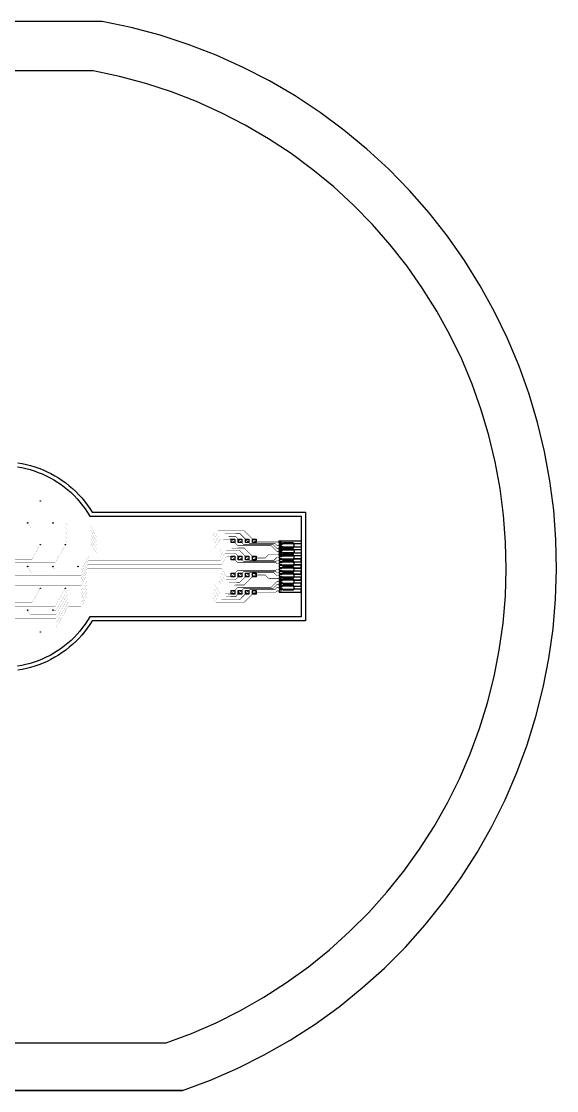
# Model space of a CAD drawing. Header units: metres. Extents: x -54999 to 54999, y -52014 to 54102.
# Drawn here: x 1875 to 54999, y -52014 to 54102 of the extents above; entities that cross this region are included whole.
import ezdxf

# ---------------------------------------------------------------- set-up
doc = ezdxf.new("R2010")
doc.units = ezdxf.units.M
for name, color, linetype in [('eDura_outline_ext', 6, 'Continuous'), ('eDura_outline_int', 6, 'Continuous'), ('etch', 3, 'Continuous'), ('GUIDE', 160, 'Continuous'), ('metal', 4, 'Continuous'), ('wafer_ext', 8, 'Continuous'), ('wafer_int', 8, 'Continuous')]:
    doc.layers.add(name, color=color, linetype=linetype)

msp = doc.modelspace()

# ---------------------------------------------------------------- linework, layer by layer
at = {"layer": 'eDura_outline_ext'}
msp.add_lwpolyline([(1517, 10289), (1946, 10216), (2372, 10126), (2793, 10018), (3210, 9892), (3620, 9750), (4025, 9590), (4422, 9413), (4812, 9220), (5194, 9010), (5566, 8785), (5928, 8545), (6280, 8290), (6622, 8020), (6951, 7736), (7269, 7438), (7573, 7128), (7865, 6805), (8142, 6470), (8406, 6124), (8655, 5767), (8888, 5400), (8888, 5400), (30088, 5400), (30088, -5400), (8888, -5400), (8888, -5400), (8655, -5767), (8406, -6124), (8142, -6470), (7865, -6805), (7573, -7128), (7269, -7438), (6951, -7736), (6622, -8020), (6280, -8290), (5928, -8545), (5566, -8785), (5194, -9010), (4812, -9220), (4422, -9413), (4025, -9590), (3620, -9750), (3210, -9892), (2793, -10018), (2372, -10126), (1946, -10216), (1517, -10289)], dxfattribs=at)
at = {"layer": 'eDura_outline_int'}
msp.add_lwpolyline([(1490, 9888), (1912, 9816), (2329, 9725), (2743, 9617), (3151, 9491), (3554, 9347), (3950, 9187), (4339, 9010), (4720, 8816), (5092, 8606), (5455, 8381), (5808, 8140), (6151, 7884), (6482, 7614), (6802, 7331), (7109, 7033), (7403, 6723), (7683, 6401), (7950, 6066), (8202, 5721), (8439, 5365), (8660, 5000), (8660, 5000), (29660, 5000), (29660, -5000), (8660, -5000), (8660, -5000), (8439, -5365), (8202, -5721), (7950, -6066), (7683, -6401), (7403, -6723), (7109, -7033), (6802, -7331), (6482, -7614), (6151, -7884), (5808, -8140), (5455, -8381), (5092, -8606), (4720, -8816), (4339, -9010), (3950, -9187), (3554, -9347), (3151, -9491), (2743, -9617), (2329, -9725), (1912, -9816), (1490, -9888)], dxfattribs=at)
at = {"layer": 'etch'}
for points in [[(22710, 2725), (23060, 2725), (23060, 2375), (22710, 2375), (22710, 2725)], [(23410, 2725), (23760, 2725), (23760, 2375), (23410, 2375), (23410, 2725)], [(24110, 2725), (24460, 2725), (24460, 2375), (24110, 2375), (24110, 2725)], [(24810, 2725), (25160, 2725), (25160, 2375), (24810, 2375), (24810, 2725)], [(22710, 1025), (23060, 1025), (23060, 675), (22710, 675), (22710, 1025)], [(23410, 1025), (23760, 1025), (23760, 675), (23410, 675), (23410, 1025)], [(24110, 1025), (24460, 1025), (24460, 675), (24110, 675), (24110, 1025)], [(24810, 1025), (25160, 1025), (25160, 675), (24810, 675), (24810, 1025)], [(22710, -675), (23060, -675), (23060, -1025), (22710, -1025), (22710, -675)], [(23410, -675), (23760, -675), (23760, -1025), (23410, -1025), (23410, -675)], [(24110, -675), (24460, -675), (24460, -1025), (24110, -1025), (24110, -675)], [(24810, -675), (25160, -675), (25160, -1025), (24810, -1025), (24810, -675)], [(22710, -2375), (23060, -2375), (23060, -2725), (22710, -2725), (22710, -2375)], [(23410, -2375), (23760, -2375), (23760, -2725), (23410, -2725), (23410, -2375)], [(24110, -2375), (24460, -2375), (24460, -2725), (24110, -2725), (24110, -2375)], [(24810, -2375), (25160, -2375), (25160, -2725), (24810, -2725), (24810, -2375)]]:
    msp.add_lwpolyline(points, close=True, dxfattribs=at)
for points in [[(27471, 2542), (29649, 2542, -0.4142136), (29650, 2541), (29650, 2263, -0.4142136), (29649, 2262), (28965, 2262, -0.1989124), (28964, 2262), (28865, 2362, 0.1989124), (28864, 2362), (27859, 2362, 0.0806116), (27858, 2362), (27709, 2312, -0.0806116), (27708, 2312), (27471, 2312, -0.4142136), (27470, 2313), (27470, 2541, -0.4142136)], [(27470, 2100), (27470, 2013, 0.4142136), (27471, 2012), (27712, 2012, -0.0806116), (27712, 2012), (27862, 1962, 0.0806116), (27862, 1962), (28856, 1962, 0.1989124), (28856, 1962), (28950, 2056, 0.1989124), (28950, 2057), (28950, 2147, 0.1989124), (28950, 2148), (28856, 2242, 0.1989124), (28856, 2242), (27862, 2242, 0.0806116), (27862, 2242), (27712, 2192, -0.0806116), (27712, 2192), (27471, 2192, 0.4142136), (27470, 2191)], [(27470, 1800), (27470, 1891, -0.4142136), (27471, 1892), (27708, 1892, -0.0806116), (27709, 1892), (27858, 1842, 0.0806116), (27859, 1842), (28864, 1842, 0.1989124), (28865, 1842), (28964, 1942, -0.1989124), (28965, 1942), (29649, 1942, -0.4142136), (29650, 1941), (29650, 1663, -0.4142136), (29649, 1662), (28965, 1662, -0.1989124), (28964, 1662), (28865, 1762, 0.1989124), (28864, 1762), (27859, 1762, 0.0806116), (27858, 1762), (27709, 1712, -0.0806116), (27708, 1712), (27471, 1712, -0.4142136), (27470, 1713)], [(27470, 1500), (27470, 1591, -0.4142136), (27471, 1592), (27712, 1592, 0.0806116), (27712, 1592), (27862, 1642, -0.0806116), (27862, 1642), (28856, 1642, -0.1989124), (28856, 1642), (28950, 1548, -0.1989124), (28950, 1547), (28950, 1457, -0.1989124), (28950, 1456), (28856, 1362, -0.1989124), (28856, 1362), (27862, 1362, -0.0806116), (27862, 1362), (27712, 1412, 0.0806116), (27712, 1412), (27471, 1412, -0.4142136), (27470, 1413)], [(27470, 1200), (27470, 1291, -0.4142136), (27471, 1292), (27708, 1292, -0.0806116), (27709, 1292), (27858, 1242, 0.0806116), (27859, 1242), (28864, 1242, 0.1989124), (28865, 1242), (28964, 1342, -0.1989124), (28965, 1342), (29649, 1342, -0.4142136), (29650, 1341), (29650, 1063, -0.4142136), (29649, 1062), (28965, 1062, -0.1989124), (28964, 1062), (28865, 1162, 0.1989124), (28864, 1162), (27859, 1162, 0.0806116), (27858, 1162), (27709, 1112, -0.0806116), (27708, 1112), (27471, 1112, -0.4142136), (27470, 1113)], [(27470, 900), (27470, 813, 0.4142136), (27471, 812), (27712, 812, -0.0806116), (27712, 812), (27862, 762, 0.0806116), (27862, 762), (28856, 762, 0.1989124), (28856, 762), (28950, 856, 0.1989124), (28950, 857), (28950, 947, 0.1989124), (28950, 948), (28856, 1042, 0.1989124), (28856, 1042), (27862, 1042, 0.0806116), (27862, 1042), (27712, 992, -0.0806116), (27712, 992), (27471, 992, 0.4142136), (27470, 991)], [(27470, 600), (27470, 513, 0.4142136), (27471, 512), (27708, 512, 0.0806116), (27709, 512), (27858, 562, -0.0806116), (27859, 562), (28864, 562, -0.1989124), (28865, 562), (28964, 462, 0.1989124), (28965, 462), (29649, 462, 0.4142136), (29650, 463), (29650, 741, 0.4142136), (29649, 742), (28965, 742, 0.1989124), (28964, 742), (28865, 642, -0.1989124), (28864, 642), (27859, 642, -0.0806116), (27858, 642), (27709, 692, 0.0806116), (27708, 692), (27471, 692, 0.4142136), (27470, 691)], [(27470, 300), (27470, 213, 0.4142136), (27471, 212), (27712, 212, -0.0806116), (27712, 212), (27862, 162, 0.0806116), (27862, 162), (28856, 162, 0.1989124), (28856, 162), (28950, 256, 0.1989124), (28950, 257), (28950, 347, 0.1989124), (28950, 348), (28856, 442, 0.1989124), (28856, 442), (27862, 442, 0.0806116), (27862, 442), (27712, 392, -0.0806116), (27712, 392), (27471, 392, 0.4142136), (27470, 391)], [(27470, 0), (27470, -87, 0.4142136), (27471, -88), (27708, -88, 0.0806116), (27709, -88), (27858, -38, -0.0806116), (27859, -38), (28864, -38, -0.1989124), (28865, -38), (28964, -138, 0.1989124), (28965, -138), (29649, -138, 0.4142136), (29650, -137), (29650, 141, 0.4142136), (29649, 142), (28965, 142, 0.1989124), (28964, 142), (28865, 42, -0.1989124), (28864, 42), (27859, 42, -0.0806116), (27858, 42), (27709, 92, 0.0806116), (27708, 92), (27471, 92, 0.4142136), (27470, 91)], [(27470, -300), (27470, -387, 0.4142136), (27471, -388), (27712, -388, -0.0806116), (27712, -388), (27862, -438, 0.0806116), (27862, -438), (28856, -438, 0.1989124), (28856, -438), (28950, -344, 0.1989124), (28950, -343), (28950, -253, 0.1989124), (28950, -252), (28856, -158, 0.1989124), (28856, -158), (27862, -158, 0.0806116), (27862, -158), (27712, -208, -0.0806116), (27712, -208), (27471, -208, 0.4142136), (27470, -209)], [(27470, -600), (27470, -687, 0.4142136), (27471, -688), (27708, -688, 0.0806116), (27709, -688), (27858, -638, -0.0806116), (27859, -638), (28864, -638, -0.1989124), (28865, -638), (28964, -738, 0.1989124), (28965, -738), (29649, -738, 0.4142136), (29650, -737), (29650, -459, 0.4142136), (29649, -458), (28965, -458, 0.1989124), (28964, -458), (28865, -558, -0.1989124), (28864, -558), (27859, -558, -0.0806116), (27858, -558), (27709, -508, 0.0806116), (27708, -508), (27471, -508, 0.4142136), (27470, -509)], [(27470, -900), (27470, -987, 0.4142136), (27471, -988), (27712, -988, -0.0806116), (27712, -988), (27862, -1038, 0.0806116), (27862, -1038), (28856, -1038, 0.1989124), (28856, -1038), (28950, -944, 0.1989124), (28950, -943), (28950, -853, 0.1989124), (28950, -852), (28856, -758, 0.1989124), (28856, -758), (27862, -758, 0.0806116), (27862, -758), (27712, -808, -0.0806116), (27712, -808), (27471, -808, 0.4142136), (27470, -809)], [(27470, -1200), (27470, -1287, 0.4142136), (27471, -1288), (27708, -1288, 0.0806116), (27709, -1288), (27858, -1238, -0.0806116), (27859, -1238), (28864, -1238, -0.1989124), (28865, -1238), (28964, -1338, 0.1989124), (28965, -1338), (29649, -1338, 0.4142136), (29650, -1337), (29650, -1059, 0.4142136), (29649, -1058), (28965, -1058, 0.1989124), (28964, -1058), (28865, -1158, -0.1989124), (28864, -1158), (27859, -1158, -0.0806116), (27858, -1158), (27709, -1108, 0.0806116), (27708, -1108), (27471, -1108, 0.4142136), (27470, -1109)], [(27470, -1500), (27470, -1587, 0.4142136), (27471, -1588), (27712, -1588, -0.0806116), (27712, -1588), (27862, -1638, 0.0806116), (27862, -1638), (28856, -1638, 0.1989124), (28856, -1638), (28950, -1544, 0.1989124), (28950, -1543), (28950, -1453, 0.1989124), (28950, -1452), (28856, -1358, 0.1989124), (28856, -1358), (27862, -1358, 0.0806116), (27862, -1358), (27712, -1408, -0.0806116), (27712, -1408), (27471, -1408, 0.4142136), (27470, -1409)], [(27470, -1800), (27470, -1887, 0.4142136), (27471, -1888), (27708, -1888, 0.0806116), (27709, -1888), (27858, -1838, -0.0806116), (27859, -1838), (28864, -1838, -0.1989124), (28865, -1838), (28964, -1938, 0.1989124), (28965, -1938), (29649, -1938, 0.4142136), (29650, -1937), (29650, -1659, 0.4142136), (29649, -1658), (28965, -1658, 0.1989124), (28964, -1658), (28865, -1758, -0.1989124), (28864, -1758), (27859, -1758, -0.0806116), (27858, -1758), (27709, -1708, 0.0806116), (27708, -1708), (27471, -1708, 0.4142136), (27470, -1709)], [(27470, -2100), (27470, -2187, 0.4142136), (27471, -2188), (27712, -2188, -0.0806116), (27712, -2188), (27862, -2238, 0.0806116), (27862, -2238), (28856, -2238, 0.1989124), (28856, -2238), (28950, -2144, 0.1989124), (28950, -2143), (28950, -2053, 0.1989124), (28950, -2052), (28856, -1958, 0.1989124), (28856, -1958), (27862, -1958, 0.0806116), (27862, -1958), (27712, -2008, -0.0806116), (27712, -2008), (27471, -2008, 0.4142136), (27470, -2009)], [(27471, -2538), (29649, -2538, 0.4142136), (29650, -2537), (29650, -2259, 0.4142136), (29649, -2258), (28965, -2258, 0.1989124), (28964, -2258), (28865, -2358, -0.1989124), (28864, -2358), (27859, -2358, -0.0806116), (27858, -2358), (27709, -2308, 0.0806116), (27708, -2308), (27471, -2308, 0.4142136), (27470, -2309), (27470, -2537, 0.4142136)]]:
    msp.add_lwpolyline(points, format="xyb", close=True, dxfattribs=at)
for centre in [(3750, 6495), (2500, 4330), (5000, 4330), (3750, 2165), (6250, 2165), (2500, 0), (5000, 0), (7500, 0), (3750, -2165), (6250, -2165), (2500, -4330), (5000, -4330), (3750, -6495)]:
    msp.add_circle(centre, 10, dxfattribs=at)
at = {"layer": 'GUIDE'}
for points in [[(27460, 2100), (27460, 2098)], [(27460, 1800), (27460, 1798)], [(27460, 1500), (27460, 1498)], [(27460, 1200), (27460, 1198)], [(27460, 900), (27460, 898)], [(27460, 600), (27460, 598)], [(27460, 300), (27460, 298)], [(27460, 3), (27460, 1)], [(27460, -2), (27460, 0)], [(27460, -297), (27460, -299)], [(27460, -597), (27460, -599)], [(27460, -897), (27460, -899)], [(27460, -1197), (27460, -1199)], [(27460, -1497), (27460, -1499)], [(27460, -1797), (27460, -1799)], [(27460, -2097), (27460, -2099)], [(27460, -2399), (27460, -2397)]]:
    msp.add_lwpolyline(points, dxfattribs=at)
at = {"layer": 'metal'}
for points in [[(-5000, 4330, 10, 10, 0), (-4014, 2623, 10, 10, 0.2679492), (-3971, 2598, 10, 10, 0), (6221, 2598, 10, 10, -0.2679492), (6264, 2573, 10, 10, 0), (6370, 2390, 10, 10, 0.2679492), (6413, 2365, 10, 10, 0), (8721, 2365, 10, 10, -0.2679492), (8764, 2340, 10, 10, 0), (9293, 1425, 10, 10, 0.2679492), (9336, 1400, 10, 10, 0), (21479, 1400, 10, 10, 0.2679492), (21522, 1425, 10, 10, 0), (21744, 1810, 10, 10, -0.2679492), (21788, 1835, 10, 50, 0), (23980, 1835, 50, 50, -0.1989124), (24015, 1820, 50, 50, 0), (24971, 865, 50, 50, 0.1988977), (25006, 850, 50, 50, 0), (26067, 850, 50, 50, 0.198927), (26103, 865, 50, 50, 0), (26421, 1182, 50, 50, -0.1989322), (26456, 1197, 50, 50, 0), (27708, 1197, 50, 50, 0)], [(-2500, 4330, 10, 10, 0), (-1764, 3056, 10, 10, 0.2679492), (-1721, 3031, 10, 10, 0), (6221, 3031, 10, 10, -0.2679492), (6264, 3006, 10, 10, 0), (6389, 2790, 10, 10, 0.2679492), (6432, 2765, 10, 10, 0), (8721, 2765, 10, 10, -0.2679492), (8764, 2740, 10, 10, 0), (9293, 1825, 10, 10, 0.2679492), (9336, 1800, 10, 10, 0), (21040, 1800, 10, 10, 0.2679492), (21083, 1825, 10, 10, 0), (21588, 2700, 10, 10, -0.2679492), (21632, 2725, 10, 50, 0), (22690, 2725, 50, 50, -0.1989124), (22725, 2710, 50, 50, 0), (22885, 2550, 50, 50, 0)], [(0, 4330, 10, 10, 0), (486, 3489, 10, 10, 0.2679492), (529, 3464, 10, 10, 0), (6221, 3464, 10, 10, -0.2679492), (6264, 3439, 10, 10, 0), (6408, 3190, 10, 10, 0.2679492), (6452, 3165, 10, 10, 0), (8721, 3165, 10, 10, -0.2679492), (8764, 3140, 10, 10, 0), (9293, 2225, 10, 10, 0.2679492), (9336, 2200, 10, 10, 0), (20959, 2200, 10, 10, 0.2679492), (21002, 2225, 10, 10, 0), (21433, 2970, 10, 10, -0.2679492), (21476, 2995, 10, 50, 0), (23120, 2995, 50, 50, -0.1989124), (23155, 2980, 50, 50, 0), (23585, 2550, 50, 50, 0)], [(2500, 4330, 10, 10, 0), (2736, 3922, 10, 10, 0.2679492), (2779, 3897, 10, 10, 0), (6221, 3897, 10, 10, -0.2679492), (6264, 3872, 10, 10, 0), (6427, 3590, 10, 10, 0.2679492), (6471, 3565, 10, 10, 0), (8721, 3565, 10, 10, -0.2679492), (8764, 3540, 10, 10, 0), (9293, 2625, 10, 10, 0.2679492), (9336, 2600, 10, 10, 0), (20878, 2600, 10, 10, 0.2679492), (20922, 2625, 10, 10, 0), (21277, 3240, 10, 10, -0.2679492), (21320, 3265, 10, 50, 0), (23550, 3265, 50, 50, -0.1989124), (23585, 3250, 50, 50, 0), (24285, 2550, 50, 50, 0)], [(5000, 4330, 10, 10, 0), (6221, 4330, 10, 10, -0.2679492), (6264, 4305, 10, 10, 0), (6446, 3990, 10, 10, 0.2679492), (6490, 3965, 10, 10, 0), (8721, 3965, 10, 10, -0.2679492), (8764, 3940, 10, 10, 0), (9293, 3025, 10, 10, 0.2679492), (9336, 3000, 10, 10, 0), (20798, 3000, 10, 10, 0.2679492), (20841, 3025, 10, 10, 0), (21121, 3510, 10, 10, -0.2679492), (21164, 3535, 10, 50, 0), (23980, 3535, 50, 50, -0.1989124), (24015, 3520, 50, 50, 0), (24985, 2550, 50, 50, 0)], [(-23585, 850, 50, 50, 0), (-23155, 1280, 50, 50, -0.1989124), (-23120, 1295, 50, 10, 0), (-22099, 1295, 10, 10, -0.2679492), (-22056, 1270, 10, 10, 0), (-21684, 625, 10, 10, 0.2679492), (-21640, 600, 10, 10, 0), (-7601, 600, 10, 10, 0.2679492), (-7558, 625, 10, 10, 0), (-7514, 700, 10, 10, -0.2679492), (-7471, 725, 10, 10, 0), (2890, 725, 10, 10, 0.2679492), (2933, 750, 10, 10, 0), (3750, 2165, 10, 10, 0)], [(-22885, 850, 50, 50, 0), (-22725, 1010, 50, 50, -0.1989124), (-22690, 1025, 50, 10, 0), (-22255, 1025, 10, 10, -0.2679492), (-22212, 1000, 10, 10, 0), (-21765, 225, 10, 10, 0.2679492), (-21721, 200, 10, 10, 0), (-7624, 200, 10, 10, 0.2679492), (-7581, 225, 10, 10, 0), (-7514, 340, 10, 10, -0.2679492), (-7471, 365, 10, 10, 0), (5182, 365, 10, 10, 0.2679492), (5225, 390, 10, 10, 0), (6250, 2165, 10, 10, 0)], [(23585, 850, 50, 50, 0), (23155, 1280, 50, 50, 0.1989124), (23120, 1295, 50, 10, 0), (22099, 1295, 10, 10, 0.2679492), (22056, 1270, 10, 10, 0), (21684, 625, 10, 10, -0.2679492), (21640, 600, 10, 10, 0), (8545, 600, 10, 10, 0.2679492), (8501, 575, 10, 10, 0), (7827, -593, 10, 10, -0.2679492), (7784, -618, 10, 10, 0), (2886, -618, 10, 10, -0.2679492), (2842, -593, 10, 10, 0), (2500, 0, 10, 10, 0)], [(5000, 0, 10, 10, 0), (5164, -284, 10, 10, 0.2679492), (5207, -309, 10, 10, 0), (7784, -309, 10, 10, 0.2679492), (7827, -284, 10, 10, 0), (8554, 975, 10, 10, -0.2679492), (8597, 1000, 10, 10, 0), (21560, 1000, 10, 10, 0.2679492), (21603, 1025, 10, 10, 0), (21900, 1540, 10, 10, -0.2679492), (21944, 1565, 10, 50, 0), (23550, 1565, 50, 50, -0.1989124), (23585, 1550, 50, 50, 0), (24285, 850, 50, 50, 0)], [(24270, -855, 50, 50, 0), (23585, -1550, 50, 50, -0.1989124), (23550, -1565, 50, 10, 0), (21944, -1565, 10, 10, -0.2679492), (21900, -1540, 10, 10, 0), (21603, -1025, 10, 10, 0.2679492), (21560, -1000, 10, 10, 0), (8334, -1000, 10, 10, 0.2679492), (8291, -1025, 10, 10, 0), (7827, -1829, 10, 10, -0.2679492), (7784, -1854, 10, 10, 0), (-6401, -1854, 10, 10, -0.2679492), (-6444, -1829, 10, 10, 0), (-7500, 0, 10, 10, 0)], [(23575, -850, 50, 50, 0), (23155, -1280, 50, 50, -0.1989124), (23120, -1295, 50, 10, 0), (22099, -1295, 10, 10, -0.2679492), (22056, -1270, 10, 10, 0), (21684, -625, 10, 10, 0.2679492), (21640, -600, 10, 10, 0), (8387, -600, 10, 10, 0.2679492), (8344, -625, 10, 10, 0), (7827, -1520, 10, 10, -0.2679492), (7784, -1545, 10, 10, 0), (-4079, -1545, 10, 10, -0.2679492), (-4122, -1520, 10, 10, 0), (-5000, 0, 10, 10, 0)], [(22875, -850, 50, 50, 0), (22725, -1010, 50, 50, -0.1989124), (22690, -1025, 50, 10, 0), (22255, -1025, 10, 10, -0.2679492), (22212, -1000, 10, 10, 0), (21765, -225, 10, 10, 0.2679492), (21721, -200, 10, 10, 0), (8440, -200, 10, 10, 0.2679492), (8396, -225, 10, 10, 0), (7827, -1211, 10, 10, -0.2679492), (7784, -1236, 10, 10, 0), (-1758, -1236, 10, 10, -0.2679492), (-1801, -1211, 10, 10, 0), (-2500, 0, 10, 10, 0)], [(22885, 850, 50, 50, 0), (22725, 1010, 50, 50, 0.1989124), (22690, 1025, 50, 10, 0), (22255, 1025, 10, 10, 0.2679492), (22212, 1000, 10, 10, 0), (21765, 225, 10, 10, -0.2679492), (21721, 200, 10, 10, 0), (8492, 200, 10, 10, 0.2679492), (8449, 175, 10, 10, 0), (7827, -902, 10, 10, -0.2679492), (7784, -927, 10, 10, 0), (564, -927, 10, 10, -0.2679492), (521, -902, 10, 10, 0), (0, 0, 10, 10, 0)], [(27708, -1200, 50, 50, 0), (26456, -1200, 50, 50, -0.1988926), (26421, -1185, 50, 50, 0), (26100, -865, 50, 50, 0.1989007), (26065, -850, 50, 50, 0), (25006, -850, 50, 50, 0.1989241), (24971, -865, 50, 50, 0), (24015, -1820, 50, 50, -0.1989124), (23980, -1835, 50, 10, 0), (21788, -1835, 10, 10, -0.2679492), (21744, -1810, 10, 10, 0), (21522, -1425, 10, 10, 0.2679492), (21479, -1400, 10, 10, 0), (8399, -1400, 10, 10, 0.2679492), (8355, -1425, 10, 10, 0), (7827, -2340, 10, 10, -0.2679492), (7784, -2365, 10, 10, 0), (6476, -2365, 10, 10, 0.2679492), (6433, -2390, 10, 10, 0), (5327, -4305, 10, 10, -0.2679492), (5284, -4330, 10, 10, 0), (5000, -4330, 10, 10, 0)], [(3750, -2165, 10, 10, 0), (2933, -3580, 10, 10, -0.2679492), (2890, -3605, 10, 10, 0), (-6534, -3605, 10, 10, -0.2679492), (-6577, -3580, 10, 10, 0), (-7590, -1825, 10, 10, 0.2679492), (-7634, -1800, 10, 10, 0), (-21040, -1800, 10, 10, 0.2679492), (-21083, -1825, 10, 10, 0), (-21588, -2700, 10, 10, -0.2679492), (-21632, -2725, 10, 50, 0), (-22690, -2725, 50, 50, -0.1989124), (-22725, -2710, 50, 50, 0), (-22885, -2550, 50, 50, 0)], [(22875, -2550, 50, 50, 0), (22725, -2710, 50, 50, -0.1989124), (22690, -2725, 50, 10, 0), (21632, -2725, 10, 10, -0.2679492), (21588, -2700, 10, 10, 0), (21083, -1825, 10, 10, 0.2679492), (21040, -1800, 10, 10, 0), (8399, -1800, 10, 10, 0.2679492), (8355, -1825, 10, 10, 0), (7827, -2740, 10, 10, -0.2679492), (7784, -2765, 10, 10, 0), (6495, -2765, 10, 10, 0.2679492), (6452, -2790, 10, 10, 0), (5327, -4738, 10, 10, -0.2679492), (5284, -4763, 10, 10, 0), (2779, -4763, 10, 10, -0.2679492), (2736, -4738, 10, 10, 0), (2500, -4330, 10, 10, 0)], [(6250, -2165, 10, 10, 0), (5225, -3940, 10, 10, -0.2679492), (5182, -3965, 10, 10, 0), (-6534, -3965, 10, 10, -0.2679492), (-6577, -3940, 10, 10, 0), (-7567, -2225, 10, 10, 0.2679492), (-7610, -2200, 10, 10, 0), (-20959, -2200, 10, 10, 0.2679492), (-21002, -2225, 10, 10, 0), (-21433, -2970, 10, 10, -0.2679492), (-21476, -2995, 10, 50, 0), (-23120, -2995, 50, 50, -0.1989124), (-23155, -2980, 50, 50, 0), (-23585, -2550, 50, 50, 0)], [(27708, -2423, 50, 50, 0), (27254, -2423, 50, 50, 0.1989979), (27218, -2438, 50, 50, 0), (27121, -2535, 50, 50, -0.1988933), (27085, -2550, 50, 50, 0), (25006, -2550, 50, 50, 0.1988933), (24970, -2565, 50, 50, 0), (24015, -3520, 50, 50, -0.1989124), (23980, -3535, 50, 10, 0), (21164, -3535, 10, 10, -0.2679492), (21121, -3510, 10, 10, 0), (20841, -3025, 10, 10, 0.2679492), (20798, -3000, 10, 10, 0), (8399, -3000, 10, 10, 0.2679492), (8355, -3025, 10, 10, 0), (7827, -3940, 10, 10, -0.2679492), (7784, -3965, 10, 10, 0), (6552, -3965, 10, 10, 0.2679492), (6509, -3990, 10, 10, 0), (5327, -6037, 10, 10, -0.2679492), (5284, -6062, 10, 10, 0), (-3971, -6062, 10, 10, -0.2679492), (-4014, -6037, 10, 10, 0), (-5000, -4330, 10, 10, 0)], [(24275, -2550, 50, 50, 0), (23585, -3250, 50, 50, -0.1989124), (23550, -3265, 50, 10, 0), (21320, -3265, 10, 10, -0.2679492), (21277, -3240, 10, 10, 0), (20922, -2625, 10, 10, 0.2679492), (20878, -2600, 10, 10, 0), (8399, -2600, 10, 10, 0.2679492), (8355, -2625, 10, 10, 0), (7827, -3540, 10, 10, -0.2679492), (7784, -3565, 10, 10, 0), (6533, -3565, 10, 10, 0.2679492), (6490, -3590, 10, 10, 0), (5327, -5604, 10, 10, -0.2679492), (5284, -5629, 10, 10, 0), (-1721, -5629, 10, 10, -0.2679492), (-1764, -5604, 10, 10, 0), (-2500, -4330, 10, 10, 0)], [(23575, -2550, 50, 50, 0), (23155, -2980, 50, 50, -0.1989124), (23120, -2995, 50, 10, 0), (21476, -2995, 10, 10, -0.2679492), (21433, -2970, 10, 10, 0), (21002, -2225, 10, 10, 0.2679492), (20959, -2200, 10, 10, 0), (8399, -2200, 10, 10, 0.2679492), (8355, -2225, 10, 10, 0), (7827, -3140, 10, 10, -0.2679492), (7784, -3165, 10, 10, 0), (6514, -3165, 10, 10, 0.2679492), (6471, -3190, 10, 10, 0), (5327, -5171, 10, 10, -0.2679492), (5284, -5196, 10, 10, 0), (529, -5196, 10, 10, -0.2679492), (486, -5171, 10, 10, 0), (0, -4330, 10, 10, 0)]]:
    msp.add_lwpolyline(points, format="xyseb", dxfattribs=at)
at = {"layer": 'metal', "const_width": 10}
for points in [[(5000, 4330), (5000, 4330)], [(7500, 0), (7500, 0)], [(5000, -4330), (5000, -4330)]]:
    msp.add_lwpolyline(points, dxfattribs=at)
at = {"layer": 'metal'}
for points in [[(22705, 2730), (23065, 2730), (23065, 2370), (22705, 2370), (22705, 2730)], [(23405, 2730), (23765, 2730), (23765, 2370), (23405, 2370), (23405, 2730)], [(24105, 2730), (24465, 2730), (24465, 2370), (24105, 2370), (24105, 2730)], [(24805, 2730), (25165, 2730), (25165, 2370), (24805, 2370), (24805, 2730)], [(22705, 1030), (23065, 1030), (23065, 670), (22705, 670), (22705, 1030)], [(23405, 1030), (23765, 1030), (23765, 670), (23405, 670), (23405, 1030)], [(24105, 1030), (24465, 1030), (24465, 670), (24105, 670), (24105, 1030)], [(24805, 1030), (25165, 1030), (25165, 670), (24805, 670), (24805, 1030)], [(22705, -670), (23065, -670), (23065, -1030), (22705, -1030), (22705, -670)], [(23405, -670), (23765, -670), (23765, -1030), (23405, -1030), (23405, -670)], [(24105, -670), (24465, -670), (24465, -1030), (24105, -1030), (24105, -670)], [(24805, -670), (25165, -670), (25165, -1030), (24805, -1030), (24805, -670)], [(22705, -2370), (23065, -2370), (23065, -2730), (22705, -2730), (22705, -2370)], [(23405, -2370), (23765, -2370), (23765, -2730), (23405, -2730), (23405, -2370)], [(24105, -2370), (24465, -2370), (24465, -2730), (24105, -2730), (24105, -2370)], [(24805, -2370), (25165, -2370), (25165, -2730), (24805, -2730), (24805, -2370)]]:
    msp.add_lwpolyline(points, close=True, dxfattribs=at)
at = {"layer": 'metal', "const_width": 50}
for points in [[(27708, 1500), (27254, 1500, -0.1988231), (27218, 1515), (26678, 2055, 0.1989054), (26642, 2070), (23376, 2070, -0.1989054), (23341, 2085), (22885, 2550)], [(27708, 1799), (27254, 1799, -0.1988269), (27218, 1814), (26877, 2155, 0.1989002), (26841, 2170), (23976, 2170, -0.1989002), (23941, 2185), (23585, 2550)], [(27708, 2100), (27244, 2100, -0.1988269), (27208, 2115), (27068, 2255, 0.1989066), (27032, 2270), (24576, 2270, -0.1989066), (24541, 2285), (24285, 2550)], [(27708, 2427), (25119, 2427, -0.1988983), (25084, 2442), (24985, 2550)], [(27708, 297), (27254, 297, -0.1988269), (27218, 312), (27170, 360, 0.1989074), (27135, 375), (23371, 375, -0.1989074), (23336, 390), (22885, 850)], [(27708, 597), (27254, 597, 0.1989979), (27218, 582), (27126, 490, -0.1988837), (27090, 475), (23971, 475, -0.1989411), (23936, 489), (23585, 850)], [(27708, 900), (27254, 900, 0.1989286), (27218, 885), (26923, 590, -0.1989171), (26887, 575), (24571, 575, -0.1989076), (24536, 590), (24285, 850)], [(27708, -297), (27244, -297, 0.1989979), (27208, -312), (27160, -360, -0.1989175), (27124, -375), (23371, -375, 0.1989175), (23336, -390), (22875, -850)], [(27708, -598), (27244, -598, -0.1988269), (27208, -583), (27115, -490, 0.1989087), (27079, -475), (23971, -475, 0.198916), (23936, -490), (23575, -850)], [(27708, -897), (27244, -897, -0.1988269), (27208, -882), (26916, -590, 0.1989067), (26880, -575), (24571, -575, 0.198918), (24536, -590), (24270, -855)], [(27708, -1497), (27244, -1497, 0.1989979), (27208, -1512), (26665, -2055, -0.1989178), (26629, -2070), (23376, -2070, 0.1989178), (23341, -2085), (22875, -2550)], [(27708, -1800), (27244, -1800, 0.1989979), (27208, -1815), (26868, -2155, -0.1989188), (26832, -2170), (23976, -2170, 0.1989188), (23941, -2185), (23575, -2550)], [(27708, -2100), (27254, -2100, 0.1989979), (27218, -2115), (27078, -2255, -0.1989223), (27042, -2270), (24576, -2270, 0.1989223), (24541, -2285), (24275, -2550)]]:
    msp.add_lwpolyline(points, format="xyb", dxfattribs=at)
at = {"layer": 'metal'}
for points in [[(27461, 2552), (29659, 2552, -0.4142136), (29660, 2551), (29660, 2253, -0.4142136), (29659, 2252), (28961, 2252, -0.1989124), (28960, 2252), (28861, 2352, 0.1989124), (28860, 2352), (27860, 2352, 0.0806116), (27860, 2352), (27710, 2302, -0.0806116), (27710, 2302), (27461, 2302, -0.4142136), (27460, 2303), (27460, 2551, -0.4142136)], [(27460, 2100), (27460, 2003, 0.4142136), (27461, 2002), (27710, 2002, -0.0806116), (27710, 2002), (27860, 1952, 0.0806116), (27860, 1952), (28860, 1952, 0.1989124), (28861, 1952), (28960, 2052, 0.1989124), (28960, 2052), (28960, 2152, 0.1989124), (28960, 2152), (28861, 2252, 0.1989124), (28860, 2252), (27860, 2252, 0.0806116), (27860, 2252), (27710, 2202, -0.0806116), (27710, 2202), (27461, 2202, 0.4142136), (27460, 2201)], [(27460, 1800), (27460, 1901, -0.4142136), (27461, 1902), (27710, 1902, -0.0806116), (27710, 1902), (27860, 1852, 0.0806116), (27860, 1852), (28860, 1852, 0.1989124), (28861, 1852), (28960, 1952, -0.1989124), (28961, 1952), (29659, 1952, -0.4142136), (29660, 1951), (29660, 1653, -0.4142136), (29659, 1652), (28961, 1652, -0.1989124), (28960, 1652), (28861, 1752, 0.1989124), (28860, 1752), (27860, 1752, 0.0806116), (27860, 1752), (27710, 1702, -0.0806116), (27710, 1702), (27461, 1702, -0.4142136), (27460, 1703)], [(27460, 1500), (27460, 1601, -0.4142136), (27461, 1602), (27710, 1602, 0.0806116), (27710, 1602), (27860, 1652, -0.0806116), (27860, 1652), (28860, 1652, -0.1989124), (28861, 1652), (28960, 1552, -0.1989124), (28960, 1552), (28960, 1452, -0.1989124), (28960, 1452), (28861, 1352, -0.1989124), (28860, 1352), (27860, 1352, -0.0806116), (27860, 1352), (27710, 1402, 0.0806116), (27710, 1402), (27461, 1402, -0.4142136), (27460, 1403)], [(27460, 1200), (27460, 1301, -0.4142136), (27461, 1302), (27710, 1302, -0.0806116), (27710, 1302), (27860, 1252, 0.0806116), (27860, 1252), (28860, 1252, 0.1989124), (28861, 1252), (28960, 1352, -0.1989124), (28961, 1352), (29659, 1352, -0.4142136), (29660, 1351), (29660, 1053, -0.4142136), (29659, 1052), (28961, 1052, -0.1989124), (28960, 1052), (28861, 1152, 0.1989124), (28860, 1152), (27860, 1152, 0.0806116), (27860, 1152), (27710, 1102, -0.0806116), (27710, 1102), (27461, 1102, -0.4142136), (27460, 1103)], [(27460, 900), (27460, 803, 0.4142136), (27461, 802), (27710, 802, -0.0806116), (27710, 802), (27860, 752, 0.0806116), (27860, 752), (28860, 752, 0.1989124), (28861, 752), (28960, 852, 0.1989124), (28960, 852), (28960, 952, 0.1989124), (28960, 952), (28861, 1052, 0.1989124), (28860, 1052), (27860, 1052, 0.0806116), (27860, 1052), (27710, 1002, -0.0806116), (27710, 1002), (27461, 1002, 0.4142136), (27460, 1001)], [(27460, 600), (27460, 503, 0.4142136), (27461, 502), (27710, 502, 0.0806116), (27710, 502), (27860, 552, -0.0806116), (27860, 552), (28860, 552, -0.1989124), (28861, 552), (28960, 452, 0.1989124), (28961, 452), (29659, 452, 0.4142136), (29660, 453), (29660, 751, 0.4142136), (29659, 752), (28961, 752, 0.1989124), (28960, 752), (28861, 652, -0.1989124), (28860, 652), (27860, 652, -0.0806116), (27860, 652), (27710, 702, 0.0806116), (27710, 702), (27461, 702, 0.4142136), (27460, 701)], [(27460, 300), (27460, 203, 0.4142136), (27461, 202), (27710, 202, -0.0806116), (27710, 202), (27860, 152, 0.0806116), (27860, 152), (28860, 152, 0.1989124), (28861, 152), (28960, 252, 0.1989124), (28960, 252), (28960, 352, 0.1989124), (28960, 352), (28861, 452, 0.1989124), (28860, 452), (27860, 452, 0.0806116), (27860, 452), (27710, 402, -0.0806116), (27710, 402), (27461, 402, 0.4142136), (27460, 401)], [(27460, 0), (27460, -97, 0.4142136), (27461, -98), (27710, -98, 0.0806116), (27710, -98), (27860, -48, -0.0806116), (27860, -48), (28860, -48, -0.1989124), (28861, -48), (28960, -148, 0.1989124), (28961, -148), (29659, -148, 0.4142136), (29660, -147), (29660, 151, 0.4142136), (29659, 152), (28961, 152, 0.1989124), (28960, 152), (28861, 52, -0.1989124), (28860, 52), (27860, 52, -0.0806116), (27860, 52), (27710, 102, 0.0806116), (27710, 102), (27461, 102, 0.4142136), (27460, 101)], [(27460, -300), (27460, -397, 0.4142136), (27461, -398), (27710, -398, -0.0806116), (27710, -398), (27860, -448, 0.0806116), (27860, -448), (28860, -448, 0.1989124), (28861, -448), (28960, -348, 0.1989124), (28960, -348), (28960, -248, 0.1989124), (28960, -248), (28861, -148, 0.1989124), (28860, -148), (27860, -148, 0.0806116), (27860, -148), (27710, -198, -0.0806116), (27710, -198), (27461, -198, 0.4142136), (27460, -199)], [(27460, -600), (27460, -697, 0.4142136), (27461, -698), (27710, -698, 0.0806116), (27710, -698), (27860, -648, -0.0806116), (27860, -648), (28860, -648, -0.1989124), (28861, -648), (28960, -748, 0.1989124), (28961, -748), (29659, -748, 0.4142136), (29660, -747), (29660, -449, 0.4142136), (29659, -448), (28961, -448, 0.1989124), (28960, -448), (28861, -548, -0.1989124), (28860, -548), (27860, -548, -0.0806116), (27860, -548), (27710, -498, 0.0806116), (27710, -498), (27461, -498, 0.4142136), (27460, -499)], [(27460, -900), (27460, -997, 0.4142136), (27461, -998), (27710, -998, -0.0806116), (27710, -998), (27860, -1048, 0.0806116), (27860, -1048), (28860, -1048, 0.1989124), (28861, -1048), (28960, -948, 0.1989124), (28960, -948), (28960, -848, 0.1989124), (28960, -848), (28861, -748, 0.1989124), (28860, -748), (27860, -748, 0.0806116), (27860, -748), (27710, -798, -0.0806116), (27710, -798), (27461, -798, 0.4142136), (27460, -799)], [(27460, -1200), (27460, -1297, 0.4142136), (27461, -1298), (27710, -1298, 0.0806116), (27710, -1298), (27860, -1248, -0.0806116), (27860, -1248), (28860, -1248, -0.1989124), (28861, -1248), (28960, -1348, 0.1989124), (28961, -1348), (29659, -1348, 0.4142136), (29660, -1347), (29660, -1049, 0.4142136), (29659, -1048), (28961, -1048, 0.1989124), (28960, -1048), (28861, -1148, -0.1989124), (28860, -1148), (27860, -1148, -0.0806116), (27860, -1148), (27710, -1098, 0.0806116), (27710, -1098), (27461, -1098, 0.4142136), (27460, -1099)], [(27460, -1500), (27460, -1597, 0.4142136), (27461, -1598), (27710, -1598, -0.0806116), (27710, -1598), (27860, -1648, 0.0806116), (27860, -1648), (28860, -1648, 0.1989124), (28861, -1648), (28960, -1548, 0.1989124), (28960, -1548), (28960, -1448, 0.1989124), (28960, -1448), (28861, -1348, 0.1989124), (28860, -1348), (27860, -1348, 0.0806116), (27860, -1348), (27710, -1398, -0.0806116), (27710, -1398), (27461, -1398, 0.4142136), (27460, -1399)], [(27460, -1800), (27460, -1897, 0.4142136), (27461, -1898), (27710, -1898, 0.0806116), (27710, -1898), (27860, -1848, -0.0806116), (27860, -1848), (28860, -1848, -0.1989124), (28861, -1848), (28960, -1948, 0.1989124), (28961, -1948), (29659, -1948, 0.4142136), (29660, -1947), (29660, -1649, 0.4142136), (29659, -1648), (28961, -1648, 0.1989124), (28960, -1648), (28861, -1748, -0.1989124), (28860, -1748), (27860, -1748, -0.0806116), (27860, -1748), (27710, -1698, 0.0806116), (27710, -1698), (27461, -1698, 0.4142136), (27460, -1699)], [(27460, -2100), (27460, -2197, 0.4142136), (27461, -2198), (27710, -2198, -0.0806116), (27710, -2198), (27860, -2248, 0.0806116), (27860, -2248), (28860, -2248, 0.1989124), (28861, -2248), (28960, -2148, 0.1989124), (28960, -2148), (28960, -2048, 0.1989124), (28960, -2048), (28861, -1948, 0.1989124), (28860, -1948), (27860, -1948, 0.0806116), (27860, -1948), (27710, -1998, -0.0806116), (27710, -1998), (27461, -1998, 0.4142136), (27460, -1999)], [(27461, -2548), (29659, -2548, 0.4142136), (29660, -2547), (29660, -2249, 0.4142136), (29659, -2248), (28961, -2248, 0.1989124), (28960, -2248), (28861, -2348, -0.1989124), (28860, -2348), (27860, -2348, -0.0806116), (27860, -2348), (27710, -2298, 0.0806116), (27710, -2298), (27461, -2298, 0.4142136), (27460, -2299), (27460, -2547, 0.4142136)]]:
    msp.add_lwpolyline(points, format="xyb", close=True, dxfattribs=at)
for centre in [(3750, 6495), (2500, 4330), (5000, 4330), (3750, 2165), (6250, 2165), (2500, 0), (5000, 0), (7500, 0), (3750, -2165), (6250, -2165), (2500, -4330), (5000, -4330), (3750, -6495)]:
    msp.add_circle(centre, 25, dxfattribs=at)
at = {"layer": 'wafer_ext'}
msp.add_lwpolyline([(-17875, -52014), (17875, -52014), (-17875, -52014), (17875, -52014), (20639, -50981), (23344, -49800), (25982, -48476), (28545, -47013), (31025, -45414), (33417, -43684), (35712, -41829), (37904, -39853), (39987, -37763), (41955, -35564), (43802, -33262), (45523, -30865), (47113, -28378), (48568, -25810), (49882, -23168), (51053, -20459), (52077, -17691), (52951, -14872), (53673, -12010), (54240, -9114), (54650, -6192), (54904, -3251), (54999, -302), (54936, 2649), (54715, 5592), (54336, 8519), (53801, 11421), (53111, 14290), (52268, 17119), (51275, 19898), (50133, 22619), (48848, 25276), (47422, 27860), (45859, 30363), (44165, 32779), (42343, 35101), (40399, 37322), (38339, 39435), (36168, 41435), (33894, 43315), (31522, 45071), (29059, 46697), (26512, 48188), (23889, 49541), (21197, 50751), (18445, 51815), (15639, 52730), (12788, 53493), (9900, 54102), (9900, 54102), (-9900, 54102)], dxfattribs=at)
at = {"layer": 'wafer_int'}
msp.add_lwpolyline([(-16250, -47286), (16250, -47286), (16250, -47286), (18763, -46346), (21222, -45273), (23620, -44069), (25950, -42739), (28205, -41285), (30379, -39713), (32465, -38026), (34458, -36230), (36352, -34330), (38141, -32331), (39820, -30238), (41385, -28059), (42830, -25798), (44153, -23464), (45348, -21062), (46412, -18599), (47343, -16083), (48137, -13520), (48793, -10919), (49309, -8286), (49682, -5629), (49913, -2956), (49999, -274), (49942, 2408), (49741, 5083), (49397, 7744), (48910, 10383), (48283, 12991), (47516, 15562), (46613, 18089), (45576, 20563), (44407, 22978), (43111, 25327), (41690, 27603), (40150, 29799), (38493, 31910), (36726, 33929), (34854, 35850), (32880, 37668), (30813, 39377), (28656, 40974), (26417, 42452), (24102, 43808), (21717, 45037), (19270, 46137), (16768, 47105), (14217, 47936), (11625, 48630), (9000, 49183), (9000, 49183), (-9000, 49183)], dxfattribs=at)

doc.saveas('drawing.dxf')
